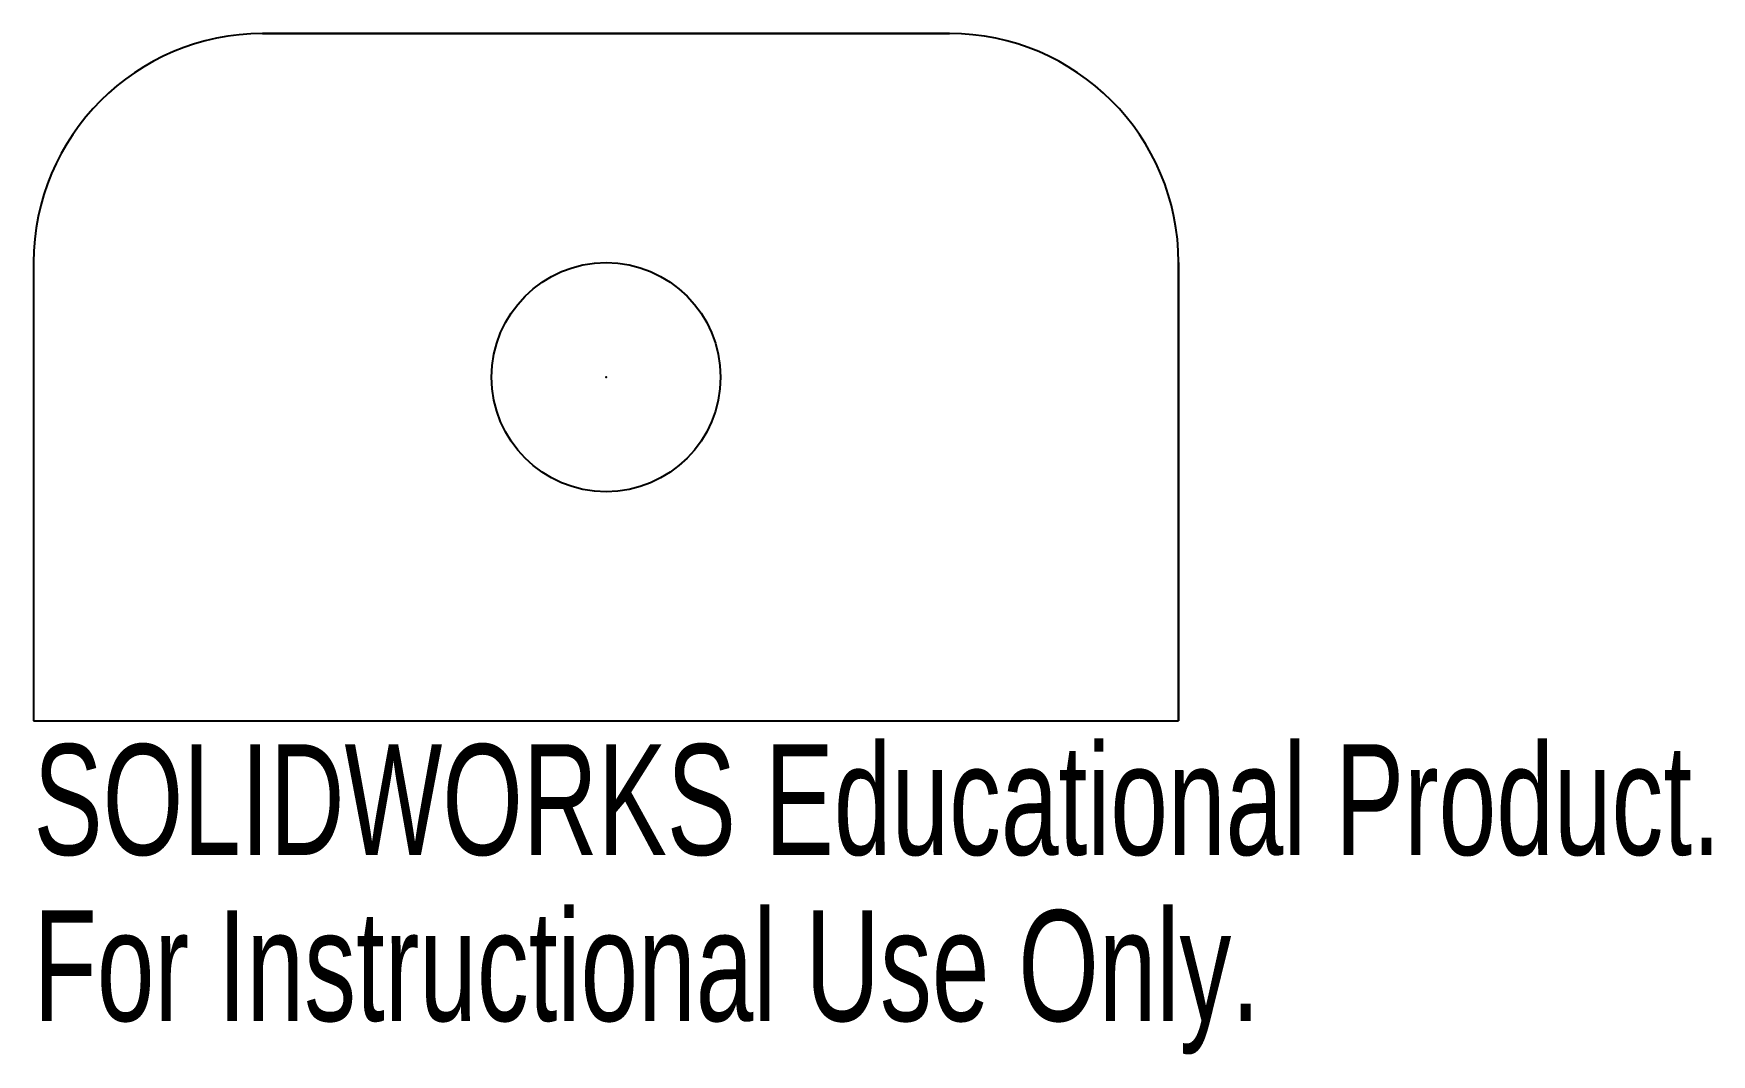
# Model space of a CAD drawing. Header units: millimetres. Extents: x -25 to 48.3, y -29.6 to 15.
import ezdxf

# ---------------------------------------------------------------- set-up
doc = ezdxf.new("R2010")
doc.units = ezdxf.units.MM
doc.header["$PDSIZE"] = -1
doc.styles.add('SLDTEXTSTYLE0', font='TXT', dxfattribs={"width": 0.7})

msp = doc.modelspace()

# ---------------------------------------------------------------- linework, layer by layer
at = {"color": 7, "linetype": 'Continuous'}
for p, q in [((-15, 15), (15, 15)), ((-25, 5), (-25, -15)), ((25, 5), (25, -15)), ((-25, -15), (25, -15))]:
    msp.add_line(p, q, dxfattribs=at)
at = {"color": 7, "linetype": 'Continuous', "lineweight": 25}
for p, q in [((15, 15), (-15, 15)), ((-25, 5), (-25, -15)), ((25, -15), (25, 5)), ((-25, -15), (25, -15))]:
    msp.add_line(p, q, dxfattribs=at)
at = {"color": 7, "linetype": 'Continuous'}
msp.add_circle((0, 0), 5, dxfattribs=at)
at = {"color": 7, "linetype": 'Continuous', "lineweight": 25}
msp.add_circle((0, 0), 5, dxfattribs=at)
at = {"color": 7, "linetype": 'Continuous'}
for centre, start, end in [((-15, 5), 90, 180), ((15, 5), 0, 90)]:
    msp.add_arc(centre, 10, start, end, dxfattribs=at)
at = {"color": 7, "linetype": 'Continuous', "lineweight": 25}
for centre, start, end in [((-15, 5), 90, 180), ((15, 5), 0, 90)]:
    msp.add_arc(centre, 10, start, end, dxfattribs=at)
at = {"color": 7, "linetype": 'Continuous'}
msp.add_point((0, 0), dxfattribs=at)
msp.add_point((0, 0), dxfattribs=at)

# ---------------------------------------------------------------- texts
at = {"color": 7, "linetype": 'Continuous', "char_height": 4.83362, "attachment_point": 1, "style": 'SLDTEXTSTYLE0'}
for s, insert in [('SOLIDWORKS Educational Product.', (-25, -16.02)), ('For Instructional Use Only.', (-25, -23.27))]:
    msp.add_mtext(s, dxfattribs=dict(at, insert=insert))

doc.saveas('drawing.dxf')
